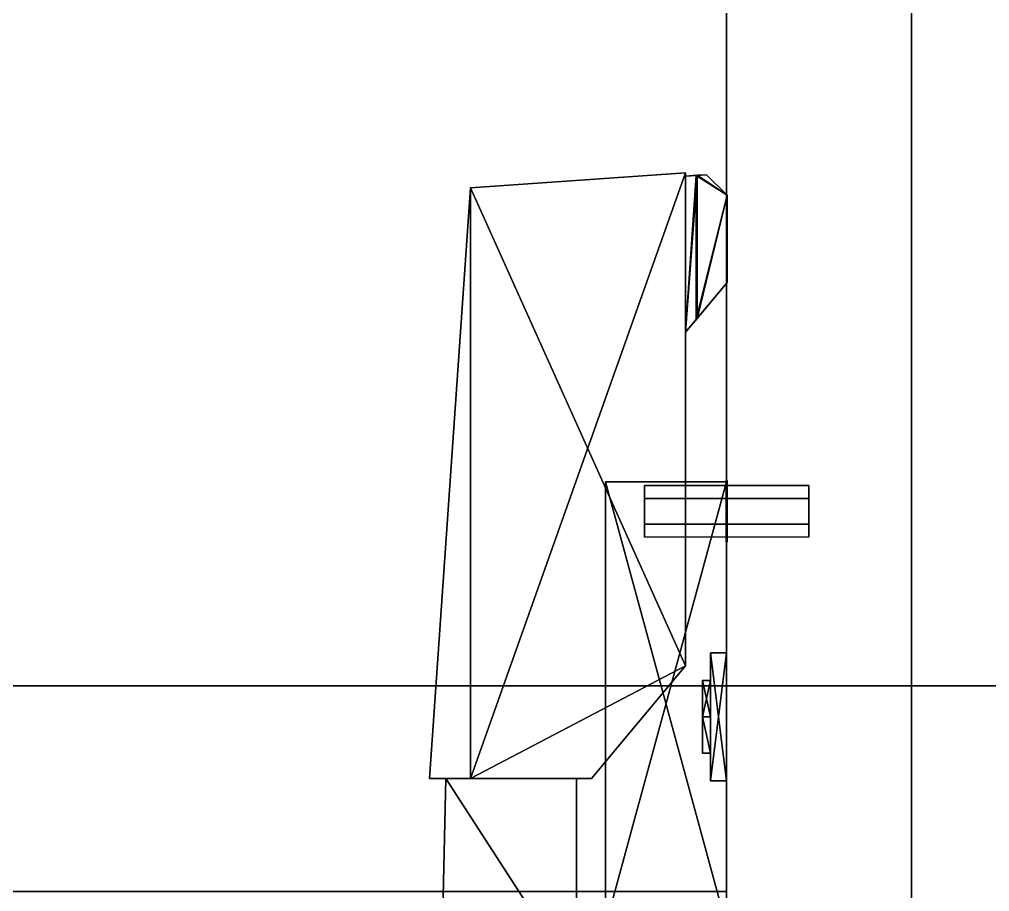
# Model space of a CAD drawing. Extents: x 0 to 3903, y -1756 to 0.
# Drawn here: x 2318.2 to 2412.6, y -498 to -413.1 of the extents above; entities that cross this region are included whole.
import ezdxf

# ---------------------------------------------------------------- set-up
doc = ezdxf.new("R2010")
doc.units = 0
for name, color, linetype in [('LAYER0', 7, 'CONTINUOUS'), ('LAYER1', 7, 'CONTINUOUS'), ('LAYER107', 7, 'CONTINUOUS'), ('LAYER111', 7, 'CONTINUOUS'), ('LAYER145', 35, 'CONTINUOUS'), ('LAYER146', 35, 'CONTINUOUS'), ('LAYER148', 35, 'CONTINUOUS'), ('LAYER151', 8, 'CONTINUOUS'), ('LAYER153', 8, 'CONTINUOUS'), ('LAYER187', 7, 'CONTINUOUS'), ('LAYER204', 7, 'CONTINUOUS'), ('LAYER205', 7, 'CONTINUOUS'), ('LAYER208', 7, 'CONTINUOUS'), ('LAYER211', 254, 'CONTINUOUS'), ('LAYER213', 7, 'CONTINUOUS'), ('LAYER216', 254, 'CONTINUOUS'), ('LAYER218', 253, 'CONTINUOUS'), ('LAYER219', 253, 'CONTINUOUS'), ('LAYER221', 253, 'CONTINUOUS'), ('LAYER222', 253, 'CONTINUOUS'), ('LAYER232', 7, 'CONTINUOUS'), ('LAYER58', 7, 'CONTINUOUS'), ('LAYER90', 7, 'CONTINUOUS')]:
    doc.layers.add(name, color=color, linetype=linetype)

msp = doc.modelspace()

# ---------------------------------------------------------------- linework, layer by layer
at = {"layer": 'LAYER0', "invisible_edges": 1}
for points in [[(3902.994, -18.002), (0.0042, -1756.002), (0.0042, -18.002), (3902.994, -18.002)], [(0.0042, -1756.002), (3902.994, -18.002), (3902.994, -1756.002), (0.0042, -1756.002)], [(3902.994, -1756.002, 5), (0.0042, -18.002, 5), (0.0042, -1756.002, 5), (3902.994, -1756.002, 5)], [(0.0042, -18.002, 5), (3902.994, -1756.002, 5), (3902.994, -18.002, 5), (0.0042, -18.002, 5)]]:
    msp.add_3dface(points, dxfattribs=at)
at = {"layer": 'LAYER107', "invisible_edges": 1}
for points in [[(2387, -168, 205.5), (1683, -718, 205.5), (1683, -168, 205.5), (2387, -168, 205.5)], [(1683, -718, 205.5), (2387, -168, 205.5), (2387, -718, 205.5), (1683, -718, 205.5)], [(2387, -718, 223.5), (1683, -168, 223.5), (1683, -718, 223.5), (2387, -718, 223.5)], [(1683, -168, 223.5), (2387, -718, 223.5), (2387, -168, 223.5), (1683, -168, 223.5)], [(2387, -168, 205.5), (2387, -718, 223.5), (2387, -718, 205.5), (2387, -168, 205.5)], [(2387, -718, 223.5), (2387, -168, 205.5), (2387, -168, 223.5), (2387, -718, 223.5)]]:
    msp.add_3dface(points, dxfattribs=at)
at = {"layer": 'LAYER111', "invisible_edges": 1}
for points in [[(2387, -192.5999, 545), (1683, -697.9998, 545), (1683, -192.5999, 545), (2387, -192.5999, 545)], [(1683, -697.9998, 545), (2387, -192.5999, 545), (2387, -697.9998, 545), (1683, -697.9998, 545)], [(2387, -697.9998, 563), (1683, -192.5999, 563), (1683, -697.9998, 563), (2387, -697.9998, 563)], [(1683, -192.5999, 563), (2387, -697.9998, 563), (2387, -192.5999, 563), (1683, -192.5999, 563)], [(2387, -192.5999, 545), (2387, -697.9998, 563), (2387, -697.9998, 545), (2387, -192.5999, 545)], [(2387, -697.9998, 563), (2387, -192.5999, 545), (2387, -192.5999, 563), (2387, -697.9998, 563)]]:
    msp.add_3dface(points, dxfattribs=at)
at = {"layer": 'LAYER145'}
for points, invisible_edges in [([(2405, -168, 885), (2504.26, -310.6499, 885), (2405, -738, 885), (2405, -168, 885)], 3), ([(2504.26, -310.6499, 910), (2405, -168, 910), (2405, -738, 910), (2504.26, -310.6499, 910)], 5), ([(2405, -738, 910), (2405, -168, 885), (2405, -738, 885), (2405, -738, 910)], 1), ([(2405, -168, 885), (2405, -738, 910), (2405, -168, 910), (2405, -168, 885)], 1), ([(2405, -738, 885), (2504.26, -310.6499, 885), (2500, -343, 885), (2405, -738, 885)], 5), ([(2504.26, -310.6499, 910), (2405, -738, 910), (2500, -343, 910), (2504.26, -310.6499, 910)], 3), ([(2405, -738, 885), (2500, -343, 885), (2500, -543, 885), (2405, -738, 885)], 5), ([(2500, -343, 910), (2405, -738, 910), (2500, -543, 910), (2500, -343, 910)], 3)]:
    msp.add_3dface(points, dxfattribs=dict(at, invisible_edges=invisible_edges))
at = {"layer": 'LAYER146'}
for points, invisible_edges in [([(2405, -168, 910), (2423, -186, 910), (2405, -738, 910), (2405, -168, 910)], 3), ([(2405, -738, 910), (2405, -168, 930), (2405, -168, 910), (2405, -738, 910)], 1), ([(2405, -168, 930), (2405, -738, 910), (2405, -738, 930), (2405, -168, 930)], 1), ([(2423, -186, 930), (2405, -168, 930), (2423, -720, 930), (2423, -186, 930)], 3), ([(2405, -738, 930), (2423, -720, 930), (2405, -168, 930), (2405, -738, 930)], 3), ([(2423, -720, 910), (2405, -738, 910), (2423, -186, 910), (2423, -720, 910)], 3)]:
    msp.add_3dface(points, dxfattribs=dict(at, invisible_edges=invisible_edges))
at = {"layer": 'LAYER148'}
for points, invisible_edges in [([(870.0003, -232.001, 885), (2405, -168.001, 885), (2405, -738.001, 885), (870.0003, -232.001, 885)], 5), ([(2405, -168.001, 930), (870.0003, -232.001, 930), (2405, -738.001, 930), (2405, -168.001, 930)], 3), ([(2405, -168.001, 930), (2405, -738.001, 885), (2405, -168.001, 885), (2405, -168.001, 930)], 1), ([(2405, -738.001, 885), (2405, -168.001, 930), (2405, -738.001, 930), (2405, -738.001, 885)], 1), ([(870.0003, -232.001, 885), (2405, -738.001, 885), (870.0003, -692.001, 885), (870.0003, -232.001, 885)], 3), ([(2405, -738.001, 930), (870.0003, -232.001, 930), (870.0003, -692.001, 930), (2405, -738.001, 930)], 5)]:
    msp.add_3dface(points, dxfattribs=dict(at, invisible_edges=invisible_edges))
at = {"layer": 'LAYER151', "invisible_edges": 1}
for points in [[(3535, -168, 1605), (907.0002, -538, 1605), (907.0002, -168, 1605), (3535, -168, 1605)], [(907.0002, -538, 1605), (3535, -168, 1605), (3535, -538, 1605), (907.0002, -538, 1605)], [(3535, -538, 1623), (907.0002, -168, 1623), (907.0002, -538, 1623), (3535, -538, 1623)], [(907.0002, -168, 1623), (3535, -538, 1623), (3535, -168, 1623), (907.0002, -168, 1623)]]:
    msp.add_3dface(points, dxfattribs=at)
at = {"layer": 'LAYER153', "invisible_edges": 1}
for points in [[(3517, -478, 2487), (925.0002, -538, 2487), (925.0002, -478, 2487), (3517, -478, 2487)], [(925.0002, -538, 2487), (3517, -478, 2487), (3517, -538, 2487), (925.0002, -538, 2487)], [(925.0002, -478, 2505), (3517, -478, 2487), (925.0002, -478, 2487), (925.0002, -478, 2505)], [(3517, -478, 2487), (925.0002, -478, 2505), (3517, -478, 2505), (3517, -478, 2487)], [(3517, -538, 2505), (925.0002, -478, 2505), (925.0002, -538, 2505), (3517, -538, 2505)], [(925.0002, -478, 2505), (3517, -538, 2505), (3517, -478, 2505), (925.0002, -478, 2505)]]:
    msp.add_3dface(points, dxfattribs=at)
at = {"layer": 'LAYER187', "invisible_edges": 1}
for points in [[(2387, -168, 1623), (2387, -518, 2487), (2387, -168, 2487), (2387, -168, 1623)], [(2387, -518, 2487), (2387, -168, 1623), (2387, -518, 1623), (2387, -518, 2487)], [(2387, -168, 1623), (2405, -518, 1623), (2387, -518, 1623), (2387, -168, 1623)], [(2405, -518, 1623), (2387, -168, 1623), (2405, -168, 1623), (2405, -518, 1623)], [(2405, -168, 2487), (2387, -518, 2487), (2405, -518, 2487), (2405, -168, 2487)], [(2387, -518, 2487), (2405, -168, 2487), (2387, -168, 2487), (2387, -518, 2487)], [(2405, -518, 1623), (2405, -168, 2487), (2405, -518, 2487), (2405, -518, 1623)], [(2405, -168, 2487), (2405, -518, 1623), (2405, -168, 1623), (2405, -168, 2487)]]:
    msp.add_3dface(points, dxfattribs=at)
at = {"layer": 'LAYER204', "invisible_edges": 1}
for points in [[(2387, -168, 1624), (1683, -518, 1624), (1683, -168, 1624), (2387, -168, 1624)], [(1683, -518, 1624), (2387, -168, 1624), (2387, -518, 1624), (1683, -518, 1624)], [(2387, -518, 1642), (1683, -168, 1642), (1683, -518, 1642), (2387, -518, 1642)], [(1683, -168, 1642), (2387, -518, 1642), (2387, -168, 1642), (1683, -168, 1642)], [(2387, -168, 1624), (2387, -518, 1642), (2387, -518, 1624), (2387, -168, 1624)], [(2387, -518, 1642), (2387, -168, 1624), (2387, -168, 1642), (2387, -518, 1642)]]:
    msp.add_3dface(points, dxfattribs=at)
at = {"layer": 'LAYER205', "invisible_edges": 1}
for points in [[(1683, -168, 2486), (2387, -518, 2486), (2387, -168, 2486), (1683, -168, 2486)], [(2387, -518, 2486), (1683, -168, 2486), (1683, -518, 2486), (2387, -518, 2486)], [(1683, -518, 2468), (2387, -168, 2468), (2387, -518, 2468), (1683, -518, 2468)], [(2387, -168, 2468), (1683, -518, 2468), (1683, -168, 2468), (2387, -168, 2468)], [(2387, -168, 2468), (2387, -518, 2486), (2387, -518, 2468), (2387, -168, 2468)], [(2387, -518, 2486), (2387, -168, 2468), (2387, -168, 2486), (2387, -518, 2486)]]:
    msp.add_3dface(points, dxfattribs=at)
at = {"layer": 'LAYER208', "invisible_edges": 1}
for points in [[(2387, -192.5999, 1905.333), (1683, -497.9998, 1905.333), (1683, -192.5999, 1905.333), (2387, -192.5999, 1905.333)], [(1683, -497.9998, 1905.333), (2387, -192.5999, 1905.333), (2387, -497.9998, 1905.333), (1683, -497.9998, 1905.333)], [(2387, -497.9998, 1923.333), (1683, -192.5999, 1923.333), (1683, -497.9998, 1923.333), (2387, -497.9998, 1923.333)], [(1683, -192.5999, 1923.333), (2387, -497.9998, 1923.333), (2387, -192.5999, 1923.333), (1683, -192.5999, 1923.333)], [(2387, -192.5999, 1905.333), (2387, -497.9998, 1923.333), (2387, -497.9998, 1905.333), (2387, -192.5999, 1905.333)], [(2387, -497.9998, 1923.333), (2387, -192.5999, 1905.333), (2387, -192.5999, 1923.333), (2387, -497.9998, 1923.333)], [(2387, -497.9998, 1923.333), (1683, -497.9998, 1905.333), (2387, -497.9998, 1905.333), (2387, -497.9998, 1923.333)], [(1683, -497.9998, 1905.333), (2387, -497.9998, 1923.333), (1683, -497.9998, 1923.333), (1683, -497.9998, 1905.333)]]:
    msp.add_3dface(points, dxfattribs=at)
at = {"layer": 'LAYER211'}
for points in [[(2379, -463.5, 1902.833), (2379, -458.5, 1902.833), (2379, -459.75, 1904.998), (2379, -462.25, 1904.998)], [(2379, -463.5, 1902.833), (2379, -462.25, 1900.668), (2379, -459.75, 1900.668), (2379, -458.5, 1902.833)], [(2386.95, -458, 1902.833), (2386.95, -464, 1902.833), (2386.95, -462.5, 1905.431), (2386.95, -459.5, 1905.431)], [(2386.95, -458, 1902.833), (2386.95, -464, 1902.833), (2386.95, -462.5, 1900.235), (2386.95, -459.5, 1900.235)], [(2387.05, -458, 1902.833), (2387.05, -464, 1902.833), (2387.05, -462.5, 1905.431), (2387.05, -459.5, 1905.431)], [(2387.05, -458, 1902.833), (2387.05, -464, 1902.833), (2387.05, -462.5, 1900.235), (2387.05, -459.5, 1900.235)], [(2395, -463.5, 1902.833), (2395, -458.5, 1902.833), (2395, -459.75, 1904.998), (2395, -462.25, 1904.998)], [(2395, -463.5, 1902.833), (2395, -462.25, 1900.668), (2395, -459.75, 1900.668), (2395, -458.5, 1902.833)]]:
    msp.add_3dface(points, dxfattribs=at)
at = {"layer": 'LAYER213', "invisible_edges": 1}
for points in [[(2387, -192.5999, 2186.666), (1683, -497.9998, 2186.666), (1683, -192.5999, 2186.666), (2387, -192.5999, 2186.666)], [(1683, -497.9998, 2186.666), (2387, -192.5999, 2186.666), (2387, -497.9998, 2186.666), (1683, -497.9998, 2186.666)], [(2387, -497.9998, 2204.666), (1683, -192.5999, 2204.666), (1683, -497.9998, 2204.666), (2387, -497.9998, 2204.666)], [(1683, -192.5999, 2204.666), (2387, -497.9998, 2204.666), (2387, -192.5999, 2204.666), (1683, -192.5999, 2204.666)], [(2387, -192.5999, 2186.666), (2387, -497.9998, 2204.666), (2387, -497.9998, 2186.666), (2387, -192.5999, 2186.666)], [(2387, -497.9998, 2204.666), (2387, -192.5999, 2186.666), (2387, -192.5999, 2204.666), (2387, -497.9998, 2204.666)], [(2387, -497.9998, 2204.666), (1683, -497.9998, 2186.666), (2387, -497.9998, 2186.666), (2387, -497.9998, 2204.666)], [(1683, -497.9998, 2186.666), (2387, -497.9998, 2204.666), (1683, -497.9998, 2204.666), (1683, -497.9998, 2186.666)]]:
    msp.add_3dface(points, dxfattribs=at)
at = {"layer": 'LAYER216'}
for points in [[(2379, -463.5, 2184.166), (2379, -458.5, 2184.166), (2379, -459.75, 2186.331), (2379, -462.25, 2186.331)], [(2379, -463.5, 2184.166), (2379, -462.25, 2182.001), (2379, -459.75, 2182.001), (2379, -458.5, 2184.166)], [(2386.95, -458, 2184.166), (2386.95, -464, 2184.166), (2386.95, -462.5, 2186.764), (2386.95, -459.5, 2186.764)], [(2386.95, -458, 2184.166), (2386.95, -464, 2184.166), (2386.95, -462.5, 2181.568), (2386.95, -459.5, 2181.568)], [(2387.05, -458, 2184.166), (2387.05, -464, 2184.166), (2387.05, -462.5, 2186.764), (2387.05, -459.5, 2186.764)], [(2387.05, -458, 2184.166), (2387.05, -464, 2184.166), (2387.05, -462.5, 2181.568), (2387.05, -459.5, 2181.568)], [(2395, -463.5, 2184.166), (2395, -458.5, 2184.166), (2395, -459.75, 2186.331), (2395, -462.25, 2186.331)], [(2395, -463.5, 2184.166), (2395, -462.25, 2182.001), (2395, -459.75, 2182.001), (2395, -458.5, 2184.166)]]:
    msp.add_3dface(points, dxfattribs=at)
at = {"layer": 'LAYER218'}
for points in [[(2383, -428.0422, 1734.8), (2362.074, -429.5056, 1734.8), (2362.074, -487.011, 1734.8), (2383, -428.0422, 1734.8)], [(2383, -428.0422, 1734.8), (2362.074, -487.011, 1734.8), (2383, -476.0403, 1734.8), (2383, -428.0422, 1734.8)], [(2383, -428.0422, 1717.2), (2362.074, -429.5056, 1717.2), (2383, -428.0422, 1734.8), (2383, -428.0422, 1717.2)], [(2383, -428.0422, 1734.8), (2362.074, -429.5056, 1717.2), (2362.074, -429.5056, 1734.8), (2383, -428.0422, 1734.8)], [(2362.074, -429.5056, 1717.2), (2383, -428.0422, 1717.2), (2383, -476.0403, 1717.2), (2362.074, -429.5056, 1717.2)], [(2383, -428.0422, 1717.2), (2383, -428.0422, 1734.8), (2383, -476.0403, 1734.8), (2383, -428.0422, 1717.2)], [(2383, -428.0422, 1717.2), (2383, -476.0403, 1734.8), (2383, -476.0403, 1717.2), (2383, -428.0422, 1717.2)], [(2383, -428.3699, 1734.171), (2384.032, -428.2976, 1735.125), (2384.124, -428.2913, 1734.525), (2383, -428.3699, 1734.171)], [(2384.124, -442.2256, 1734.525), (2383, -443.5649, 1734.171), (2384.124, -428.2913, 1734.525), (2384.124, -442.2256, 1734.525)], [(2384.124, -428.2913, 1734.525), (2383, -443.5649, 1734.171), (2383, -428.3699, 1734.171), (2384.124, -428.2913, 1734.525)], [(2384.032, -428.2976, 1716.875), (2383, -428.3699, 1717.829), (2384.124, -428.2913, 1717.475), (2384.032, -428.2976, 1716.875)], [(2383, -443.5649, 1717.829), (2384.124, -442.2256, 1717.475), (2384.124, -428.2913, 1717.475), (2383, -443.5649, 1717.829)], [(2383, -443.5649, 1717.829), (2384.124, -428.2913, 1717.475), (2383, -428.3699, 1717.829), (2383, -443.5649, 1717.829)], [(2383, -428.3699, 1734.8), (2383, -443.5649, 1734.8), (2384.032, -428.2976, 1735.125), (2383, -428.3699, 1734.8)], [(2384.032, -428.2976, 1735.125), (2383, -443.5649, 1734.8), (2384.032, -442.3354, 1735.125), (2384.032, -428.2976, 1735.125)], [(2383, -428.3699, 1734.171), (2383, -428.3699, 1734.8), (2384.032, -428.2976, 1735.125), (2383, -428.3699, 1734.171)], [(2383, -443.5649, 1717.2), (2383, -428.3699, 1717.2), (2384.032, -428.2976, 1716.875), (2383, -443.5649, 1717.2)], [(2383, -443.5649, 1717.2), (2384.032, -428.2976, 1716.875), (2384.032, -442.3354, 1716.875), (2383, -443.5649, 1717.2)], [(2383, -428.3699, 1717.2), (2383, -428.3699, 1717.829), (2384.032, -428.2976, 1716.875), (2383, -428.3699, 1717.2)], [(2385.05, -428.2314, 1735.125), (2384.032, -428.2976, 1735.125), (2387.05, -430.2314, 1735.125), (2385.05, -428.2314, 1735.125)], [(2384.032, -428.2976, 1716.875), (2385.05, -428.2314, 1716.875), (2387.05, -430.2314, 1716.875), (2384.032, -428.2976, 1716.875)], [(2385.05, -428.2314, 1735.125), (2384.124, -428.2913, 1734.525), (2384.032, -428.2976, 1735.125), (2385.05, -428.2314, 1735.125)], [(2384.124, -428.2913, 1717.475), (2385.05, -428.2314, 1716.875), (2384.032, -428.2976, 1716.875), (2384.124, -428.2913, 1717.475)], [(2384.032, -442.3354, 1735.125), (2387.05, -430.2314, 1735.125), (2384.032, -428.2976, 1735.125), (2384.032, -442.3354, 1735.125)], [(2387.05, -430.2314, 1716.875), (2384.032, -442.3354, 1716.875), (2384.032, -428.2976, 1716.875), (2387.05, -430.2314, 1716.875)], [(2385.05, -428.2314, 1734.525), (2387.05, -430.2314, 1734.525), (2384.124, -428.2913, 1734.525), (2385.05, -428.2314, 1734.525)], [(2387.05, -430.2314, 1717.475), (2385.05, -428.2314, 1717.475), (2384.124, -428.2913, 1717.475), (2387.05, -430.2314, 1717.475)], [(2385.05, -428.2314, 1734.525), (2384.124, -428.2913, 1734.525), (2385.05, -428.2314, 1735.125), (2385.05, -428.2314, 1734.525)], [(2384.124, -428.2913, 1717.475), (2385.05, -428.2314, 1717.475), (2385.05, -428.2314, 1716.875), (2384.124, -428.2913, 1717.475)], [(2387.05, -430.2314, 1734.525), (2384.124, -442.2256, 1734.525), (2384.124, -428.2913, 1734.525), (2387.05, -430.2314, 1734.525)], [(2384.124, -442.2256, 1717.475), (2387.05, -430.2314, 1717.475), (2384.124, -428.2913, 1717.475), (2384.124, -442.2256, 1717.475)], [(2387.05, -430.2314, 1734.525), (2385.05, -428.2314, 1734.525), (2387.05, -430.2314, 1735.125), (2387.05, -430.2314, 1734.525)], [(2387.05, -430.2314, 1735.125), (2385.05, -428.2314, 1734.525), (2385.05, -428.2314, 1735.125), (2387.05, -430.2314, 1735.125)], [(2385.05, -428.2314, 1717.475), (2387.05, -430.2314, 1717.475), (2387.05, -430.2314, 1716.875), (2385.05, -428.2314, 1717.475)], [(2385.05, -428.2314, 1717.475), (2387.05, -430.2314, 1716.875), (2385.05, -428.2314, 1716.875), (2385.05, -428.2314, 1717.475)], [(2362.074, -487.011, 1718.6), (2358.1, -487.011, 1718.6), (2362.074, -429.5056, 1718.6), (2362.074, -487.011, 1718.6)], [(2358.1, -487.011, 1733.4), (2362.074, -487.011, 1733.4), (2362.074, -429.5056, 1733.4), (2358.1, -487.011, 1733.4)], [(2358.1, -487.011, 1733.4), (2362.074, -429.5056, 1733.4), (2362.074, -429.5056, 1718.6), (2358.1, -487.011, 1733.4)], [(2358.1, -487.011, 1733.4), (2362.074, -429.5056, 1718.6), (2358.1, -487.011, 1718.6), (2358.1, -487.011, 1733.4)], [(2362.074, -429.5056, 1717.2), (2383, -476.0403, 1717.2), (2362.074, -487.011, 1717.2), (2362.074, -429.5056, 1717.2)], [(2362.074, -487.011, 1717.2), (2362.074, -487.011, 1718.6), (2362.074, -429.5056, 1718.6), (2362.074, -487.011, 1717.2)], [(2362.074, -487.011, 1717.2), (2362.074, -429.5056, 1718.6), (2362.074, -429.5056, 1717.2), (2362.074, -487.011, 1717.2)], [(2362.074, -429.5056, 1734.8), (2362.074, -429.5056, 1733.4), (2362.074, -487.011, 1734.8), (2362.074, -429.5056, 1734.8)], [(2362.074, -487.011, 1734.8), (2362.074, -429.5056, 1733.4), (2362.074, -487.011, 1733.4), (2362.074, -487.011, 1734.8)], [(2384.032, -442.3354, 1735.125), (2387.05, -438.7385, 1735.125), (2387.05, -430.2314, 1735.125), (2384.032, -442.3354, 1735.125)], [(2387.05, -438.7385, 1716.875), (2384.032, -442.3354, 1716.875), (2387.05, -430.2314, 1716.875), (2387.05, -438.7385, 1716.875)], [(2387.05, -438.7385, 1734.525), (2384.124, -442.2256, 1734.525), (2387.05, -430.2314, 1734.525), (2387.05, -438.7385, 1734.525)], [(2384.124, -442.2256, 1717.475), (2387.05, -438.7385, 1717.475), (2387.05, -430.2314, 1717.475), (2384.124, -442.2256, 1717.475)], [(2387.05, -438.7385, 1734.525), (2387.05, -430.2314, 1734.525), (2387.05, -430.2314, 1735.125), (2387.05, -438.7385, 1734.525)], [(2387.05, -438.7385, 1734.525), (2387.05, -430.2314, 1735.125), (2387.05, -438.7385, 1735.125), (2387.05, -438.7385, 1734.525)], [(2387.05, -430.2314, 1717.475), (2387.05, -438.7385, 1717.475), (2387.05, -430.2314, 1716.875), (2387.05, -430.2314, 1717.475)], [(2387.05, -430.2314, 1716.875), (2387.05, -438.7385, 1717.475), (2387.05, -438.7385, 1716.875), (2387.05, -430.2314, 1716.875)], [(2384.124, -442.2256, 1734.525), (2387.05, -438.7385, 1735.125), (2384.032, -442.3354, 1735.125), (2384.124, -442.2256, 1734.525)], [(2387.05, -438.7385, 1716.875), (2384.124, -442.2256, 1717.475), (2384.032, -442.3354, 1716.875), (2387.05, -438.7385, 1716.875)], [(2384.124, -442.2256, 1734.525), (2387.05, -438.7385, 1734.525), (2387.05, -438.7385, 1735.125), (2384.124, -442.2256, 1734.525)], [(2387.05, -438.7385, 1717.475), (2384.124, -442.2256, 1717.475), (2387.05, -438.7385, 1716.875), (2387.05, -438.7385, 1717.475)], [(2383, -443.5649, 1734.171), (2384.124, -442.2256, 1734.525), (2384.032, -442.3354, 1735.125), (2383, -443.5649, 1734.171)], [(2384.124, -442.2256, 1717.475), (2383, -443.5649, 1717.829), (2384.032, -442.3354, 1716.875), (2384.124, -442.2256, 1717.475)], [(2383, -443.5649, 1734.171), (2384.032, -442.3354, 1735.125), (2383, -443.5649, 1734.8), (2383, -443.5649, 1734.171)], [(2384.032, -442.3354, 1716.875), (2383, -443.5649, 1717.829), (2383, -443.5649, 1717.2), (2384.032, -442.3354, 1716.875)], [(2362.074, -487.011, 1734.8), (2373.858, -487.011, 1734.8), (2383, -476.0403, 1734.8), (2362.074, -487.011, 1734.8)], [(2362.074, -487.011, 1717.2), (2383, -476.0403, 1717.2), (2373.858, -487.011, 1717.2), (2362.074, -487.011, 1717.2)], [(2373.858, -487.011, 1717.2), (2383, -476.0403, 1717.2), (2383, -476.0403, 1734.8), (2373.858, -487.011, 1717.2)], [(2373.858, -487.011, 1717.2), (2383, -476.0403, 1734.8), (2373.858, -487.011, 1734.8), (2373.858, -487.011, 1717.2)], [(2358.1, -487.011, 1733.4), (2358.1, -487.011, 1718.6), (2362.074, -487.011, 1733.4), (2358.1, -487.011, 1733.4)], [(2362.074, -487.011, 1733.4), (2358.1, -487.011, 1718.6), (2362.074, -487.011, 1718.6), (2362.074, -487.011, 1733.4)], [(2359.666, -487.011, 1732.7), (2359.275, -504.2454, 1732.7), (2372.375, -506.666, 1732.7), (2359.666, -487.011, 1732.7)], [(2359.275, -504.2454, 1719.3), (2359.275, -504.2454, 1732.7), (2359.666, -487.011, 1732.7), (2359.275, -504.2454, 1719.3)], [(2359.275, -504.2454, 1719.3), (2359.666, -487.011, 1732.7), (2359.666, -487.011, 1719.3), (2359.275, -504.2454, 1719.3)], [(2359.275, -504.2454, 1719.3), (2359.666, -487.011, 1719.3), (2372.375, -506.666, 1719.3), (2359.275, -504.2454, 1719.3)], [(2359.666, -487.011, 1732.7), (2372.375, -506.666, 1732.7), (2372.375, -487.011, 1732.7), (2359.666, -487.011, 1732.7)], [(2372.375, -506.666, 1719.3), (2359.666, -487.011, 1719.3), (2372.375, -487.011, 1719.3), (2372.375, -506.666, 1719.3)], [(2362.074, -487.011, 1734.8), (2362.074, -487.011, 1717.2), (2373.858, -487.011, 1734.8), (2362.074, -487.011, 1734.8)], [(2373.858, -487.011, 1734.8), (2362.074, -487.011, 1717.2), (2373.858, -487.011, 1717.2), (2373.858, -487.011, 1734.8)], [(2372.375, -506.666, 1719.3), (2372.375, -487.011, 1719.3), (2372.375, -506.666, 1732.7), (2372.375, -506.666, 1719.3)], [(2372.375, -506.666, 1732.7), (2372.375, -487.011, 1719.3), (2372.375, -487.011, 1732.7), (2372.375, -506.666, 1732.7)]]:
    msp.add_3dface(points, dxfattribs=at)
at = {"layer": 'LAYER219'}
for points in [[(2387, -501.3635, 1720), (2375.22, -501.3635, 1720), (2387, -458.1428, 1720), (2387, -501.3635, 1720)], [(2387, -458.1428, 1720), (2375.22, -501.3635, 1720), (2375.22, -458.1428, 1720), (2387, -458.1428, 1720)], [(2387, -458.1428, 1720), (2375.22, -458.1428, 1720), (2387, -458.1428, 1732), (2387, -458.1428, 1720)], [(2387, -458.1428, 1732), (2375.22, -458.1428, 1720), (2375.22, -458.1428, 1732), (2387, -458.1428, 1732)], [(2387, -458.1428, 1732), (2375.22, -458.1428, 1732), (2387, -501.3635, 1732), (2387, -458.1428, 1732)], [(2387, -501.3635, 1732), (2375.22, -458.1428, 1732), (2375.22, -501.3635, 1732), (2387, -501.3635, 1732)], [(2375.22, -501.3635, 1720), (2375.22, -501.3635, 1732), (2375.22, -458.1428, 1720), (2375.22, -501.3635, 1720)], [(2375.22, -458.1428, 1720), (2375.22, -501.3635, 1732), (2375.22, -458.1428, 1732), (2375.22, -458.1428, 1720)], [(2385.429, -487.2339, 1749), (2387, -487.2339, 1749), (2387, -474.7661, 1749), (2385.429, -487.2339, 1749)], [(2385.429, -487.2339, 1749), (2387, -474.7661, 1749), (2385.429, -474.7661, 1749), (2385.429, -487.2339, 1749)], [(2385.429, -474.7661, 1749), (2387, -474.7661, 1749), (2387, -474.7661, 1703), (2385.429, -474.7661, 1749)], [(2385.429, -474.7661, 1749), (2387, -474.7661, 1703), (2385.429, -474.7661, 1703), (2385.429, -474.7661, 1749)], [(2385.429, -474.7661, 1703), (2387, -474.7661, 1703), (2387, -487.2339, 1703), (2385.429, -474.7661, 1703)], [(2385.429, -474.7661, 1703), (2387, -487.2339, 1703), (2385.429, -487.2339, 1703), (2385.429, -474.7661, 1703)], [(2385.429, -487.2339, 1703), (2385.429, -487.2339, 1749), (2385.429, -474.7661, 1749), (2385.429, -487.2339, 1703)], [(2385.429, -487.2339, 1703), (2385.429, -474.7661, 1749), (2385.429, -474.7661, 1703), (2385.429, -487.2339, 1703)], [(2384.644, -481, 1737.757), (2384.644, -477.4736, 1742), (2385.429, -481, 1737.757), (2384.644, -481, 1737.757)], [(2385.429, -481, 1737.757), (2384.644, -477.4736, 1742), (2385.429, -477.4736, 1742), (2385.429, -481, 1737.757)], [(2384.644, -477.4736, 1742), (2384.644, -481, 1746.243), (2385.429, -477.4736, 1742), (2384.644, -477.4736, 1742)], [(2385.429, -477.4736, 1742), (2384.644, -481, 1746.243), (2385.429, -481, 1746.243), (2385.429, -477.4736, 1742)], [(2384.644, -481, 1746.243), (2384.644, -477.4736, 1742), (2384.644, -484.5264, 1742), (2384.644, -481, 1746.243)], [(2384.644, -484.5264, 1742), (2384.644, -477.4736, 1742), (2384.644, -481, 1737.757), (2384.644, -484.5264, 1742)], [(2384.644, -481, 1705.757), (2384.644, -477.4736, 1710), (2385.429, -481, 1705.757), (2384.644, -481, 1705.757)], [(2385.429, -481, 1705.757), (2384.644, -477.4736, 1710), (2385.429, -477.4736, 1710), (2385.429, -481, 1705.757)], [(2384.644, -477.4736, 1710), (2384.644, -481, 1714.243), (2385.429, -477.4736, 1710), (2384.644, -477.4736, 1710)], [(2385.429, -477.4736, 1710), (2384.644, -481, 1714.243), (2385.429, -481, 1714.243), (2385.429, -477.4736, 1710)], [(2384.644, -481, 1714.243), (2384.644, -477.4736, 1710), (2384.644, -484.5264, 1710), (2384.644, -481, 1714.243)], [(2384.644, -484.5264, 1710), (2384.644, -477.4736, 1710), (2384.644, -481, 1705.757), (2384.644, -484.5264, 1710)], [(2385.429, -481, 1746.243), (2385.429, -477.4736, 1742), (2385.429, -481, 1737.757), (2385.429, -481, 1746.243)], [(2385.429, -481, 1714.243), (2385.429, -477.4736, 1710), (2385.429, -481, 1705.757), (2385.429, -481, 1714.243)], [(2384.644, -484.5264, 1742), (2384.644, -481, 1737.757), (2385.429, -484.5264, 1742), (2384.644, -484.5264, 1742)], [(2385.429, -484.5264, 1742), (2384.644, -481, 1737.757), (2385.429, -481, 1737.757), (2385.429, -484.5264, 1742)], [(2385.429, -481, 1746.243), (2384.644, -481, 1746.243), (2385.429, -484.5264, 1742), (2385.429, -481, 1746.243)], [(2385.429, -484.5264, 1742), (2384.644, -481, 1746.243), (2384.644, -484.5264, 1742), (2385.429, -484.5264, 1742)], [(2384.644, -484.5264, 1710), (2384.644, -481, 1705.757), (2385.429, -484.5264, 1710), (2384.644, -484.5264, 1710)], [(2385.429, -484.5264, 1710), (2384.644, -481, 1705.757), (2385.429, -481, 1705.757), (2385.429, -484.5264, 1710)], [(2385.429, -481, 1714.243), (2384.644, -481, 1714.243), (2385.429, -484.5264, 1710), (2385.429, -481, 1714.243)], [(2385.429, -484.5264, 1710), (2384.644, -481, 1714.243), (2384.644, -484.5264, 1710), (2385.429, -484.5264, 1710)], [(2385.429, -481, 1746.243), (2385.429, -481, 1737.757), (2385.429, -484.5264, 1742), (2385.429, -481, 1746.243)], [(2385.429, -481, 1714.243), (2385.429, -481, 1705.757), (2385.429, -484.5264, 1710), (2385.429, -481, 1714.243)], [(2387, -487.2339, 1703), (2387, -487.2339, 1749), (2385.429, -487.2339, 1749), (2387, -487.2339, 1703)], [(2387, -487.2339, 1703), (2385.429, -487.2339, 1749), (2385.429, -487.2339, 1703), (2387, -487.2339, 1703)]]:
    msp.add_3dface(points, dxfattribs=at)
at = {"layer": 'LAYER221'}
for points in [[(2383, -428.0422, 2392.8), (2362.074, -429.5056, 2392.8), (2362.074, -487.011, 2392.8), (2383, -428.0422, 2392.8)], [(2383, -428.0422, 2392.8), (2362.074, -487.011, 2392.8), (2383, -476.0403, 2392.8), (2383, -428.0422, 2392.8)], [(2383, -428.0422, 2375.2), (2362.074, -429.5056, 2375.2), (2383, -428.0422, 2392.8), (2383, -428.0422, 2375.2)], [(2383, -428.0422, 2392.8), (2362.074, -429.5056, 2375.2), (2362.074, -429.5056, 2392.8), (2383, -428.0422, 2392.8)], [(2362.074, -429.5056, 2375.2), (2383, -428.0422, 2375.2), (2383, -476.0403, 2375.2), (2362.074, -429.5056, 2375.2)], [(2383, -428.0422, 2375.2), (2383, -428.0422, 2392.8), (2383, -476.0403, 2392.8), (2383, -428.0422, 2375.2)], [(2383, -428.0422, 2375.2), (2383, -476.0403, 2392.8), (2383, -476.0403, 2375.2), (2383, -428.0422, 2375.2)], [(2383, -428.3699, 2392.171), (2384.032, -428.2976, 2393.125), (2384.124, -428.2913, 2392.525), (2383, -428.3699, 2392.171)], [(2384.124, -442.2256, 2392.525), (2383, -443.5649, 2392.171), (2384.124, -428.2913, 2392.525), (2384.124, -442.2256, 2392.525)], [(2384.124, -428.2913, 2392.525), (2383, -443.5649, 2392.171), (2383, -428.3699, 2392.171), (2384.124, -428.2913, 2392.525)], [(2384.032, -428.2976, 2374.875), (2383, -428.3699, 2375.829), (2384.124, -428.2913, 2375.475), (2384.032, -428.2976, 2374.875)], [(2383, -443.5649, 2375.829), (2384.124, -442.2256, 2375.475), (2384.124, -428.2913, 2375.475), (2383, -443.5649, 2375.829)], [(2383, -443.5649, 2375.829), (2384.124, -428.2913, 2375.475), (2383, -428.3699, 2375.829), (2383, -443.5649, 2375.829)], [(2383, -428.3699, 2392.8), (2383, -443.5649, 2392.8), (2384.032, -428.2976, 2393.125), (2383, -428.3699, 2392.8)], [(2384.032, -428.2976, 2393.125), (2383, -443.5649, 2392.8), (2384.032, -442.3354, 2393.125), (2384.032, -428.2976, 2393.125)], [(2383, -428.3699, 2392.171), (2383, -428.3699, 2392.8), (2384.032, -428.2976, 2393.125), (2383, -428.3699, 2392.171)], [(2383, -443.5649, 2375.2), (2383, -428.3699, 2375.2), (2384.032, -428.2976, 2374.875), (2383, -443.5649, 2375.2)], [(2383, -443.5649, 2375.2), (2384.032, -428.2976, 2374.875), (2384.032, -442.3354, 2374.875), (2383, -443.5649, 2375.2)], [(2383, -428.3699, 2375.2), (2383, -428.3699, 2375.829), (2384.032, -428.2976, 2374.875), (2383, -428.3699, 2375.2)], [(2385.05, -428.2314, 2393.125), (2384.032, -428.2976, 2393.125), (2387.05, -430.2314, 2393.125), (2385.05, -428.2314, 2393.125)], [(2384.032, -428.2976, 2374.875), (2385.05, -428.2314, 2374.875), (2387.05, -430.2314, 2374.875), (2384.032, -428.2976, 2374.875)], [(2385.05, -428.2314, 2393.125), (2384.124, -428.2913, 2392.525), (2384.032, -428.2976, 2393.125), (2385.05, -428.2314, 2393.125)], [(2384.124, -428.2913, 2375.475), (2385.05, -428.2314, 2374.875), (2384.032, -428.2976, 2374.875), (2384.124, -428.2913, 2375.475)], [(2384.032, -442.3354, 2393.125), (2387.05, -430.2314, 2393.125), (2384.032, -428.2976, 2393.125), (2384.032, -442.3354, 2393.125)], [(2387.05, -430.2314, 2374.875), (2384.032, -442.3354, 2374.875), (2384.032, -428.2976, 2374.875), (2387.05, -430.2314, 2374.875)], [(2385.05, -428.2314, 2392.525), (2387.05, -430.2314, 2392.525), (2384.124, -428.2913, 2392.525), (2385.05, -428.2314, 2392.525)], [(2387.05, -430.2314, 2375.475), (2385.05, -428.2314, 2375.475), (2384.124, -428.2913, 2375.475), (2387.05, -430.2314, 2375.475)], [(2385.05, -428.2314, 2392.525), (2384.124, -428.2913, 2392.525), (2385.05, -428.2314, 2393.125), (2385.05, -428.2314, 2392.525)], [(2384.124, -428.2913, 2375.475), (2385.05, -428.2314, 2375.475), (2385.05, -428.2314, 2374.875), (2384.124, -428.2913, 2375.475)], [(2387.05, -430.2314, 2392.525), (2384.124, -442.2256, 2392.525), (2384.124, -428.2913, 2392.525), (2387.05, -430.2314, 2392.525)], [(2384.124, -442.2256, 2375.475), (2387.05, -430.2314, 2375.475), (2384.124, -428.2913, 2375.475), (2384.124, -442.2256, 2375.475)], [(2387.05, -430.2314, 2392.525), (2385.05, -428.2314, 2392.525), (2387.05, -430.2314, 2393.125), (2387.05, -430.2314, 2392.525)], [(2387.05, -430.2314, 2393.125), (2385.05, -428.2314, 2392.525), (2385.05, -428.2314, 2393.125), (2387.05, -430.2314, 2393.125)], [(2385.05, -428.2314, 2375.475), (2387.05, -430.2314, 2375.475), (2387.05, -430.2314, 2374.875), (2385.05, -428.2314, 2375.475)], [(2385.05, -428.2314, 2375.475), (2387.05, -430.2314, 2374.875), (2385.05, -428.2314, 2374.875), (2385.05, -428.2314, 2375.475)], [(2362.074, -487.011, 2376.6), (2358.1, -487.011, 2376.6), (2362.074, -429.5056, 2376.6), (2362.074, -487.011, 2376.6)], [(2358.1, -487.011, 2391.4), (2362.074, -487.011, 2391.4), (2362.074, -429.5056, 2391.4), (2358.1, -487.011, 2391.4)], [(2358.1, -487.011, 2391.4), (2362.074, -429.5056, 2391.4), (2362.074, -429.5056, 2376.6), (2358.1, -487.011, 2391.4)], [(2358.1, -487.011, 2391.4), (2362.074, -429.5056, 2376.6), (2358.1, -487.011, 2376.6), (2358.1, -487.011, 2391.4)], [(2362.074, -429.5056, 2375.2), (2383, -476.0403, 2375.2), (2362.074, -487.011, 2375.2), (2362.074, -429.5056, 2375.2)], [(2362.074, -487.011, 2375.2), (2362.074, -487.011, 2376.6), (2362.074, -429.5056, 2376.6), (2362.074, -487.011, 2375.2)], [(2362.074, -487.011, 2375.2), (2362.074, -429.5056, 2376.6), (2362.074, -429.5056, 2375.2), (2362.074, -487.011, 2375.2)], [(2362.074, -429.5056, 2392.8), (2362.074, -429.5056, 2391.4), (2362.074, -487.011, 2392.8), (2362.074, -429.5056, 2392.8)], [(2362.074, -487.011, 2392.8), (2362.074, -429.5056, 2391.4), (2362.074, -487.011, 2391.4), (2362.074, -487.011, 2392.8)], [(2384.032, -442.3354, 2393.125), (2387.05, -438.7385, 2393.125), (2387.05, -430.2314, 2393.125), (2384.032, -442.3354, 2393.125)], [(2387.05, -438.7385, 2374.875), (2384.032, -442.3354, 2374.875), (2387.05, -430.2314, 2374.875), (2387.05, -438.7385, 2374.875)], [(2387.05, -438.7385, 2392.525), (2384.124, -442.2256, 2392.525), (2387.05, -430.2314, 2392.525), (2387.05, -438.7385, 2392.525)], [(2384.124, -442.2256, 2375.475), (2387.05, -438.7385, 2375.475), (2387.05, -430.2314, 2375.475), (2384.124, -442.2256, 2375.475)], [(2387.05, -438.7385, 2392.525), (2387.05, -430.2314, 2392.525), (2387.05, -430.2314, 2393.125), (2387.05, -438.7385, 2392.525)], [(2387.05, -438.7385, 2392.525), (2387.05, -430.2314, 2393.125), (2387.05, -438.7385, 2393.125), (2387.05, -438.7385, 2392.525)], [(2387.05, -430.2314, 2375.475), (2387.05, -438.7385, 2375.475), (2387.05, -430.2314, 2374.875), (2387.05, -430.2314, 2375.475)], [(2387.05, -430.2314, 2374.875), (2387.05, -438.7385, 2375.475), (2387.05, -438.7385, 2374.875), (2387.05, -430.2314, 2374.875)], [(2384.124, -442.2256, 2392.525), (2387.05, -438.7385, 2393.125), (2384.032, -442.3354, 2393.125), (2384.124, -442.2256, 2392.525)], [(2387.05, -438.7385, 2374.875), (2384.124, -442.2256, 2375.475), (2384.032, -442.3354, 2374.875), (2387.05, -438.7385, 2374.875)], [(2384.124, -442.2256, 2392.525), (2387.05, -438.7385, 2392.525), (2387.05, -438.7385, 2393.125), (2384.124, -442.2256, 2392.525)], [(2387.05, -438.7385, 2375.475), (2384.124, -442.2256, 2375.475), (2387.05, -438.7385, 2374.875), (2387.05, -438.7385, 2375.475)], [(2383, -443.5649, 2392.171), (2384.124, -442.2256, 2392.525), (2384.032, -442.3354, 2393.125), (2383, -443.5649, 2392.171)], [(2384.124, -442.2256, 2375.475), (2383, -443.5649, 2375.829), (2384.032, -442.3354, 2374.875), (2384.124, -442.2256, 2375.475)], [(2383, -443.5649, 2392.171), (2384.032, -442.3354, 2393.125), (2383, -443.5649, 2392.8), (2383, -443.5649, 2392.171)], [(2384.032, -442.3354, 2374.875), (2383, -443.5649, 2375.829), (2383, -443.5649, 2375.2), (2384.032, -442.3354, 2374.875)], [(2362.074, -487.011, 2392.8), (2373.858, -487.011, 2392.8), (2383, -476.0403, 2392.8), (2362.074, -487.011, 2392.8)], [(2362.074, -487.011, 2375.2), (2383, -476.0403, 2375.2), (2373.858, -487.011, 2375.2), (2362.074, -487.011, 2375.2)], [(2373.858, -487.011, 2375.2), (2383, -476.0403, 2375.2), (2383, -476.0403, 2392.8), (2373.858, -487.011, 2375.2)], [(2373.858, -487.011, 2375.2), (2383, -476.0403, 2392.8), (2373.858, -487.011, 2392.8), (2373.858, -487.011, 2375.2)], [(2358.1, -487.011, 2391.4), (2358.1, -487.011, 2376.6), (2362.074, -487.011, 2391.4), (2358.1, -487.011, 2391.4)], [(2362.074, -487.011, 2391.4), (2358.1, -487.011, 2376.6), (2362.074, -487.011, 2376.6), (2362.074, -487.011, 2391.4)], [(2359.666, -487.011, 2390.7), (2359.275, -504.2454, 2390.7), (2372.375, -506.666, 2390.7), (2359.666, -487.011, 2390.7)], [(2359.275, -504.2454, 2377.3), (2359.275, -504.2454, 2390.7), (2359.666, -487.011, 2390.7), (2359.275, -504.2454, 2377.3)], [(2359.275, -504.2454, 2377.3), (2359.666, -487.011, 2390.7), (2359.666, -487.011, 2377.3), (2359.275, -504.2454, 2377.3)], [(2359.275, -504.2454, 2377.3), (2359.666, -487.011, 2377.3), (2372.375, -506.666, 2377.3), (2359.275, -504.2454, 2377.3)], [(2359.666, -487.011, 2390.7), (2372.375, -506.666, 2390.7), (2372.375, -487.011, 2390.7), (2359.666, -487.011, 2390.7)], [(2372.375, -506.666, 2377.3), (2359.666, -487.011, 2377.3), (2372.375, -487.011, 2377.3), (2372.375, -506.666, 2377.3)], [(2362.074, -487.011, 2392.8), (2362.074, -487.011, 2375.2), (2373.858, -487.011, 2392.8), (2362.074, -487.011, 2392.8)], [(2373.858, -487.011, 2392.8), (2362.074, -487.011, 2375.2), (2373.858, -487.011, 2375.2), (2373.858, -487.011, 2392.8)], [(2372.375, -506.666, 2377.3), (2372.375, -487.011, 2377.3), (2372.375, -506.666, 2390.7), (2372.375, -506.666, 2377.3)], [(2372.375, -506.666, 2390.7), (2372.375, -487.011, 2377.3), (2372.375, -487.011, 2390.7), (2372.375, -506.666, 2390.7)]]:
    msp.add_3dface(points, dxfattribs=at)
at = {"layer": 'LAYER222'}
for points in [[(2387, -501.3635, 2378), (2375.22, -501.3635, 2378), (2387, -458.1428, 2378), (2387, -501.3635, 2378)], [(2387, -458.1428, 2378), (2375.22, -501.3635, 2378), (2375.22, -458.1428, 2378), (2387, -458.1428, 2378)], [(2387, -458.1428, 2378), (2375.22, -458.1428, 2378), (2387, -458.1428, 2390), (2387, -458.1428, 2378)], [(2387, -458.1428, 2390), (2375.22, -458.1428, 2378), (2375.22, -458.1428, 2390), (2387, -458.1428, 2390)], [(2387, -458.1428, 2390), (2375.22, -458.1428, 2390), (2387, -501.3635, 2390), (2387, -458.1428, 2390)], [(2387, -501.3635, 2390), (2375.22, -458.1428, 2390), (2375.22, -501.3635, 2390), (2387, -501.3635, 2390)], [(2375.22, -501.3635, 2378), (2375.22, -501.3635, 2390), (2375.22, -458.1428, 2378), (2375.22, -501.3635, 2378)], [(2375.22, -458.1428, 2378), (2375.22, -501.3635, 2390), (2375.22, -458.1428, 2390), (2375.22, -458.1428, 2378)], [(2385.429, -487.2339, 2407), (2387, -487.2339, 2407), (2387, -474.7661, 2407), (2385.429, -487.2339, 2407)], [(2385.429, -487.2339, 2407), (2387, -474.7661, 2407), (2385.429, -474.7661, 2407), (2385.429, -487.2339, 2407)], [(2385.429, -474.7661, 2407), (2387, -474.7661, 2407), (2387, -474.7661, 2361), (2385.429, -474.7661, 2407)], [(2385.429, -474.7661, 2407), (2387, -474.7661, 2361), (2385.429, -474.7661, 2361), (2385.429, -474.7661, 2407)], [(2385.429, -474.7661, 2361), (2387, -474.7661, 2361), (2387, -487.2339, 2361), (2385.429, -474.7661, 2361)], [(2385.429, -474.7661, 2361), (2387, -487.2339, 2361), (2385.429, -487.2339, 2361), (2385.429, -474.7661, 2361)], [(2385.429, -487.2339, 2361), (2385.429, -487.2339, 2407), (2385.429, -474.7661, 2407), (2385.429, -487.2339, 2361)], [(2385.429, -487.2339, 2361), (2385.429, -474.7661, 2407), (2385.429, -474.7661, 2361), (2385.429, -487.2339, 2361)], [(2384.644, -481, 2395.757), (2384.644, -477.4736, 2400), (2385.429, -481, 2395.757), (2384.644, -481, 2395.757)], [(2385.429, -481, 2395.757), (2384.644, -477.4736, 2400), (2385.429, -477.4736, 2400), (2385.429, -481, 2395.757)], [(2384.644, -477.4736, 2400), (2384.644, -481, 2404.243), (2385.429, -477.4736, 2400), (2384.644, -477.4736, 2400)], [(2385.429, -477.4736, 2400), (2384.644, -481, 2404.243), (2385.429, -481, 2404.243), (2385.429, -477.4736, 2400)], [(2384.644, -481, 2404.243), (2384.644, -477.4736, 2400), (2384.644, -484.5264, 2400), (2384.644, -481, 2404.243)], [(2384.644, -484.5264, 2400), (2384.644, -477.4736, 2400), (2384.644, -481, 2395.757), (2384.644, -484.5264, 2400)], [(2384.644, -481, 2363.757), (2384.644, -477.4736, 2368), (2385.429, -481, 2363.757), (2384.644, -481, 2363.757)], [(2385.429, -481, 2363.757), (2384.644, -477.4736, 2368), (2385.429, -477.4736, 2368), (2385.429, -481, 2363.757)], [(2384.644, -477.4736, 2368), (2384.644, -481, 2372.243), (2385.429, -477.4736, 2368), (2384.644, -477.4736, 2368)], [(2385.429, -477.4736, 2368), (2384.644, -481, 2372.243), (2385.429, -481, 2372.243), (2385.429, -477.4736, 2368)], [(2384.644, -481, 2372.243), (2384.644, -477.4736, 2368), (2384.644, -484.5264, 2368), (2384.644, -481, 2372.243)], [(2384.644, -484.5264, 2368), (2384.644, -477.4736, 2368), (2384.644, -481, 2363.757), (2384.644, -484.5264, 2368)], [(2385.429, -481, 2404.243), (2385.429, -477.4736, 2400), (2385.429, -481, 2395.757), (2385.429, -481, 2404.243)], [(2385.429, -481, 2372.243), (2385.429, -477.4736, 2368), (2385.429, -481, 2363.757), (2385.429, -481, 2372.243)], [(2384.644, -484.5264, 2400), (2384.644, -481, 2395.757), (2385.429, -484.5264, 2400), (2384.644, -484.5264, 2400)], [(2385.429, -484.5264, 2400), (2384.644, -481, 2395.757), (2385.429, -481, 2395.757), (2385.429, -484.5264, 2400)], [(2385.429, -481, 2404.243), (2384.644, -481, 2404.243), (2385.429, -484.5264, 2400), (2385.429, -481, 2404.243)], [(2385.429, -484.5264, 2400), (2384.644, -481, 2404.243), (2384.644, -484.5264, 2400), (2385.429, -484.5264, 2400)], [(2384.644, -484.5264, 2368), (2384.644, -481, 2363.757), (2385.429, -484.5264, 2368), (2384.644, -484.5264, 2368)], [(2385.429, -484.5264, 2368), (2384.644, -481, 2363.757), (2385.429, -481, 2363.757), (2385.429, -484.5264, 2368)], [(2385.429, -481, 2372.243), (2384.644, -481, 2372.243), (2385.429, -484.5264, 2368), (2385.429, -481, 2372.243)], [(2385.429, -484.5264, 2368), (2384.644, -481, 2372.243), (2384.644, -484.5264, 2368), (2385.429, -484.5264, 2368)], [(2385.429, -481, 2404.243), (2385.429, -481, 2395.757), (2385.429, -484.5264, 2400), (2385.429, -481, 2404.243)], [(2385.429, -481, 2372.243), (2385.429, -481, 2363.757), (2385.429, -484.5264, 2368), (2385.429, -481, 2372.243)], [(2387, -487.2339, 2361), (2387, -487.2339, 2407), (2385.429, -487.2339, 2407), (2387, -487.2339, 2361)], [(2387, -487.2339, 2361), (2385.429, -487.2339, 2407), (2385.429, -487.2339, 2361), (2387, -487.2339, 2361)]]:
    msp.add_3dface(points, dxfattribs=at)
at = {"layer": 'LAYER232', "invisible_edges": 1}
for points in [[(2405, -168, 1623), (2423, -518, 1623), (2405, -518, 1623), (2405, -168, 1623)], [(2423, -518, 1623), (2405, -168, 1623), (2423, -168, 1623), (2423, -518, 1623)], [(2423, -168, 2487), (2405, -518, 2487), (2423, -518, 2487), (2423, -168, 2487)], [(2405, -518, 2487), (2423, -168, 2487), (2405, -168, 2487), (2405, -518, 2487)], [(2405, -518, 2487), (2405, -168, 1623), (2405, -518, 1623), (2405, -518, 2487)], [(2405, -168, 1623), (2405, -518, 2487), (2405, -168, 2487), (2405, -168, 1623)]]:
    msp.add_3dface(points, dxfattribs=at)
at = {"layer": 'LAYER58', "invisible_edges": 1}
for points in [[(2405, -168, 204.5), (2423, -718, 204.5), (2405, -718, 204.5), (2405, -168, 204.5)], [(2423, -718, 204.5), (2405, -168, 204.5), (2423, -168, 204.5), (2423, -718, 204.5)], [(2423, -168, 884.5), (2405, -718, 884.5), (2423, -718, 884.5), (2423, -168, 884.5)], [(2405, -718, 884.5), (2423, -168, 884.5), (2405, -168, 884.5), (2405, -718, 884.5)], [(2405, -718, 884.5), (2405, -168, 204.5), (2405, -718, 204.5), (2405, -718, 884.5)], [(2405, -168, 204.5), (2405, -718, 884.5), (2405, -168, 884.5), (2405, -168, 204.5)]]:
    msp.add_3dface(points, dxfattribs=at)
at = {"layer": 'LAYER90', "invisible_edges": 1}
for points in [[(2387, -168, 204.5), (2387, -718, 884.5), (2387, -168, 884.5), (2387, -168, 204.5)], [(2387, -718, 884.5), (2387, -168, 204.5), (2387, -718, 204.5), (2387, -718, 884.5)], [(2387, -168, 204.5), (2405, -718, 204.5), (2387, -718, 204.5), (2387, -168, 204.5)], [(2405, -718, 204.5), (2387, -168, 204.5), (2405, -168, 204.5), (2405, -718, 204.5)], [(2405, -168, 884.5), (2387, -718, 884.5), (2405, -718, 884.5), (2405, -168, 884.5)], [(2387, -718, 884.5), (2405, -168, 884.5), (2387, -168, 884.5), (2387, -718, 884.5)], [(2405, -718, 204.5), (2405, -168, 884.5), (2405, -718, 884.5), (2405, -718, 204.5)], [(2405, -168, 884.5), (2405, -718, 204.5), (2405, -168, 204.5), (2405, -168, 884.5)]]:
    msp.add_3dface(points, dxfattribs=at)

# ---------------------------------------------------------------- meshes
at = {"layer": 'LAYER1'}
mesh = msp.add_polymesh((5, 2), dxfattribs=at)
for k, corner in enumerate([(150.0001, -168.0002, 2955), (150.0001, -1606, 2955), (3752.999, -168.0002, 2955), (150.0001, -168.0002, 2955), (3752.999, -1606, 2955), (3752.999, -168.0002, 2955), (150, -1606, 2955), (3752.999, -1606, 2955), (0, -1756, 2955), (3902.999, -1756, 2955)]):
    mesh.set_mesh_vertex(divmod(k, 2), corner)
at = {"layer": 'LAYER211'}
mesh = msp.add_polymesh((2, 6), dxfattribs=dict(at, n_close=True))
for k, corner in enumerate([(2379, -463.5, 1902.833), (2379, -462.25, 1904.998), (2379, -459.75, 1904.998), (2379, -458.5, 1902.833), (2379, -459.75, 1900.668), (2379, -462.25, 1900.668), (2395, -463.5, 1902.833), (2395, -462.25, 1904.998), (2395, -459.75, 1904.998), (2395, -458.5, 1902.833), (2395, -459.75, 1900.668), (2395, -462.25, 1900.668)]):
    mesh.set_mesh_vertex(divmod(k, 6), corner)
mesh = msp.add_polymesh((2, 6), dxfattribs=dict(at, n_close=True))
for k, corner in enumerate([(2386.95, -464, 1902.833), (2386.95, -462.5, 1905.431), (2386.95, -459.5, 1905.431), (2386.95, -458, 1902.833), (2386.95, -459.5, 1900.235), (2386.95, -462.5, 1900.235), (2387.05, -464, 1902.833), (2387.05, -462.5, 1905.431), (2387.05, -459.5, 1905.431), (2387.05, -458, 1902.833), (2387.05, -459.5, 1900.235), (2387.05, -462.5, 1900.235)]):
    mesh.set_mesh_vertex(divmod(k, 6), corner)
at = {"layer": 'LAYER216'}
mesh = msp.add_polymesh((2, 6), dxfattribs=dict(at, n_close=True))
for k, corner in enumerate([(2379, -463.5, 2184.166), (2379, -462.25, 2186.331), (2379, -459.75, 2186.331), (2379, -458.5, 2184.166), (2379, -459.75, 2182.001), (2379, -462.25, 2182.001), (2395, -463.5, 2184.166), (2395, -462.25, 2186.331), (2395, -459.75, 2186.331), (2395, -458.5, 2184.166), (2395, -459.75, 2182.001), (2395, -462.25, 2182.001)]):
    mesh.set_mesh_vertex(divmod(k, 6), corner)
mesh = msp.add_polymesh((2, 6), dxfattribs=dict(at, n_close=True))
for k, corner in enumerate([(2386.95, -464, 2184.166), (2386.95, -462.5, 2186.764), (2386.95, -459.5, 2186.764), (2386.95, -458, 2184.166), (2386.95, -459.5, 2181.568), (2386.95, -462.5, 2181.568), (2387.05, -464, 2184.166), (2387.05, -462.5, 2186.764), (2387.05, -459.5, 2186.764), (2387.05, -458, 2184.166), (2387.05, -459.5, 2181.568), (2387.05, -462.5, 2181.568)]):
    mesh.set_mesh_vertex(divmod(k, 6), corner)

doc.saveas('drawing.dxf')
